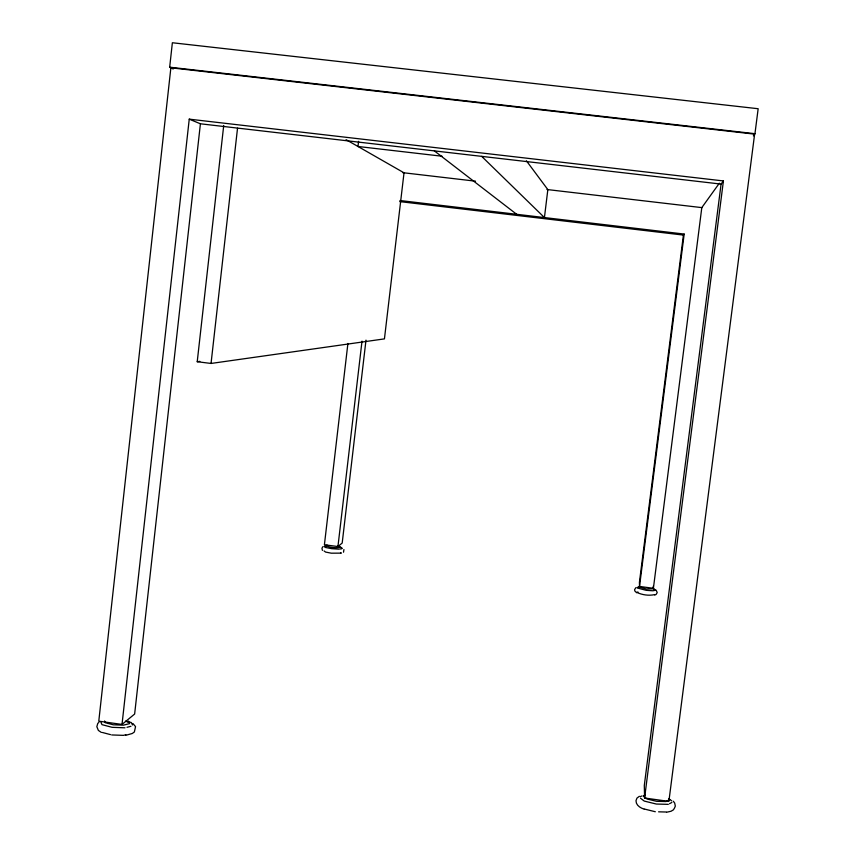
<?xml version="1.0" encoding="UTF-8"?>
<svg xmlns="http://www.w3.org/2000/svg" width="855" height="855" viewBox="0 0 855 855"><rect width="100%" height="100%" fill="white"/><g stroke="black" fill="none" stroke-linecap="round" stroke-linejoin="round"><path stroke-width="1.28" d="M173.223 68.999L169.675 67.192L172.368 42.75L758.161 108.724L754.954 133.69L753.373 135.892M122.019 724.431L189.244 119.155L723.416 180.939L644.595 797.993L668.877 801.413L754.623 134.139L170.872 67.802L98.785 721.16L122.019 724.431L134.641 714.032L200.412 123.793L189.244 119.155M346.061 139.654L404.02 172.817L384.44 338.879L211.046 363.45L197.227 361.718L223.721 125.482M211.046 363.45L237.53 128.197M358.587 141.332L357.988 146.483L442.056 156.23M347.91 343.464L324.408 544.763L337.939 546.548L342.192 543.053L365.993 340.14M337.939 546.548L362.007 341.145M399.937 200.519L684.171 234.056L683.412 235.082L639.422 582.33L639.519 586.455L653.402 588.293L701.805 207.615L546.976 189.521M639.519 586.455L684.171 234.056M723.416 180.939L721.075 184.092L644.296 785.521L644.595 797.993M343.528 552.223L343.913 549.541M701.56 207.957L719.354 183.205M635.842 587.684L634.602 589.661L634.795 590.923L636.612 592.739M322.934 546.634L321.95 548.237L322.41 550.406M98.956 722.272L97.759 723.437L96.839 726.697L98.368 730.416L101.382 732.446M639.401 796.294L636.964 798.1L635.992 800.74C635.938 805.175 640.139 807.836 643.911 809.065M669.497 803.721L671.859 802.46M640.448 796.614L641.667 795.994M644.959 795L643.035 795.973L647 798.976L656.501 801.306L665.906 801.552L669.647 799.585L668.621 798.837M654.738 595.059L656.095 594.471L657.217 592.547L656.095 590.11M125.856 734.734L123.441 735.353L111.695 734.947M654.492 594.642C648.689 595.924 642.094 594.898 636.74 592.365L638.022 592.055M126.989 727.295L130.943 726.29M653.829 590.613L655.208 590.271M637.167 587.438L638.578 587.107M639.764 586.605L638.664 586.861L646.359 588.999L653.957 588.817L652.803 588.261M125.803 735.3L132.279 733.494L134.374 731.966L135.55 726.6L132.91 723.512M339.82 549.028L341.744 548.771M327.401 545.266L325.873 545.469C330.169 548.012 335.897 547.948 340.792 547.371L337.864 546.099M324.718 546.078L326.653 545.821M197.227 361.718L199.856 361.366M666.804 812.197L671.068 811.245L673.398 809.845L674.467 808.135L675.322 806.105L674.691 803.069L673.323 801.242M658.596 811.823L666.248 812.015M668.311 804.352L656.33 804.042L644.242 801.071L640.47 798.185M125.001 727.797L112.133 727.327L101.98 724.655L100.901 722.208M653.135 590.784L646.252 590.335L637.178 587.962M338.858 549.167L331.676 548.675L325.402 547.446L324.163 546.516M169.675 67.192L754.954 133.69M200.412 123.793L721.075 184.092M402.726 172.667L475.508 181.175M399.713 201.598L683.412 235.082M644.285 809.012L655.315 811.737M128.068 721.695L131.296 722.539L132.514 724.976M102.418 732.489L110.53 734.637M653.712 589.042L655.176 589.747M338.548 545.864L339.702 546.569M125.813 720.989L127.79 722.208M340.974 547.392L342.267 548.322M340.579 552.554L341.359 553.132L331.291 553.185L325.563 552.063L324.045 550.919M669.144 798.955L671.731 800.868M434.361 150.886L516.666 214.295M481.696 156.369L544.432 217.565L547.841 189.618L526.391 160.783M128.389 721.054L129.639 723.608L123.409 725.168L113.298 724.794L105.325 722.71L104.556 721M653.252 586.22L653.402 588.293"/></g></svg>
